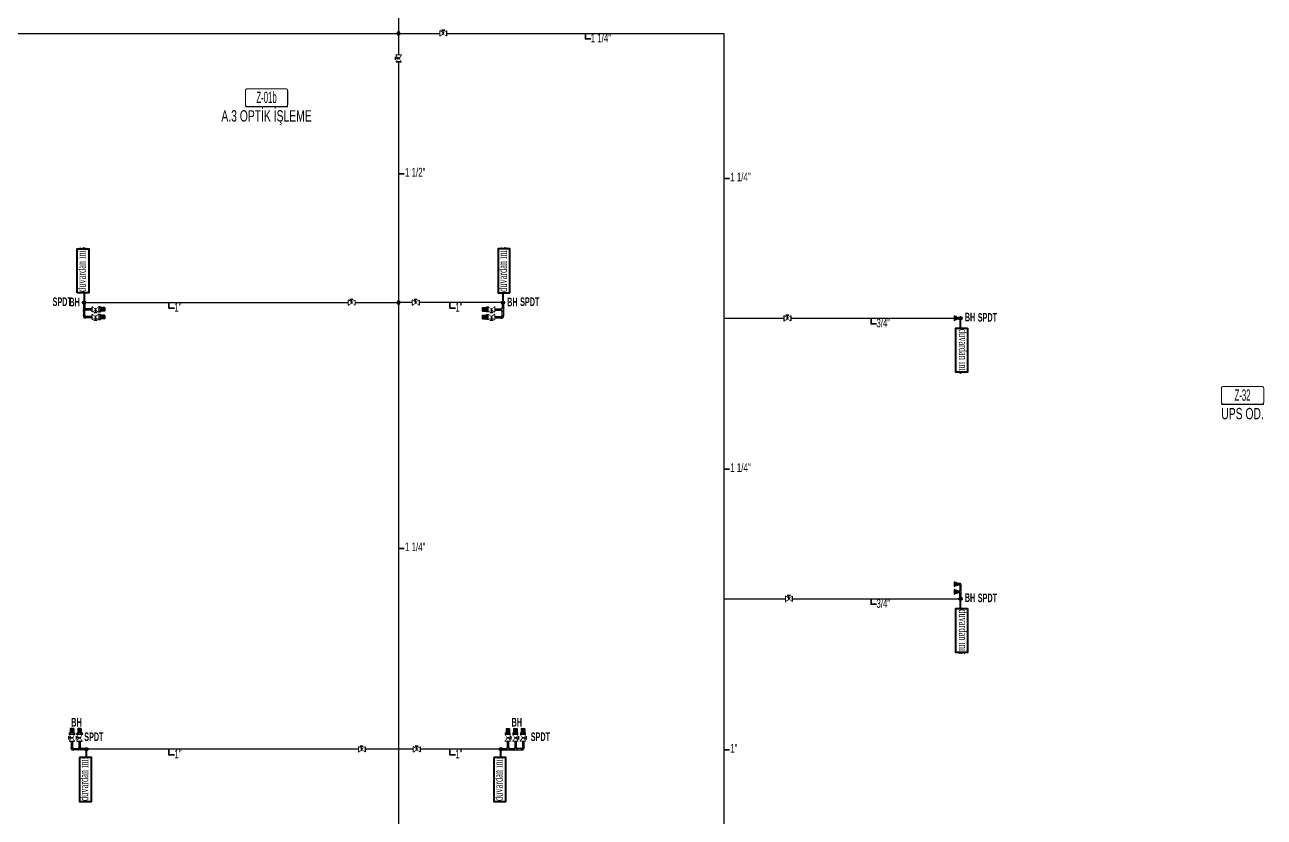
# Model space of a CAD drawing. Header units: centimetres. Extents: x 392964 to 515689, y 49661 to 58661.
# Drawn here: x 495421 to 497859, y 53417 to 54975 of the extents above; entities that cross this region are included whole.
import ezdxf
from ezdxf.enums import TextEntityAlignment as Align

# ---------------------------------------------------------------- set-up
doc = ezdxf.new("R2010")
doc.units = ezdxf.units.CM
doc.linetypes.add('MEDSISTEMBH_LINE', pattern=[1.5, 1.3, 0, -0.2])
for name, color, linetype in [('-M-MAHAL-DEBILER', 7, 'Continuous'), ('-M-MAHAL-ETIKET-NOT', 7, 'Continuous'), ('-M-MAHAL-ETIKET-NOTM', 7, 'Continuous'), ('-M-MAHAL-ETK-', 7, 'Continuous'), ('-M-MAHAL-HAVA-DEGISIM', 7, 'Continuous'), ('-M-MAHAL-NO', 7, 'Continuous'), ('-M-MAHAL-NOM', 7, 'Continuous'), ('-M-VALVE', 7, 'Continuous'), ('RAKOR02', 132, 'Continuous'), ('vana-kuresel02', 2, 'Continuous')]:
    doc.layers.add(name, color=color, linetype=linetype)
for name, color, linetype, lineweight in [('0-KRCN-BAS HAVA', 101, 'BASINÇ HAVA', 35), ('0-KRCN-IST-KÜRESEL VANA', 4, 'Continuous', 25), ('0-KRCN-SHT-KÜRESEL VANA', 4, 'Continuous', 25), ('_MDS_0', 7, 'Continuous', 30), ('_MDS_BORU_22.00X1.00_BASINÇLI HAVA', 5, 'Continuous', 30), ('_MDS_DOWN-22.00X1.00', 5, 'Continuous', 30), ('_MDS_TEE', 7, 'Continuous', 30), ('MED.GAZ YAZI', 2, '0-A_LINE', 40)]:
    doc.layers.add(name, color=color, linetype=linetype, lineweight=lineweight)
doc.styles.add('-M-ISSO-TEXT-TTF', font='ARIALN.TTF')
doc.styles.add('-M-MHLETK-NOT', font='romans.shx', dxfattribs={"width": 0.7})
doc.styles.add('-M-MHLETK-TEXT', font='ARIALN.TTF', dxfattribs={"width": 0.7})
doc.styles.add('BAYBURT XREF$0$TIMES', font='times.ttf')
doc.styles.add('BORU', font='tahoma.ttf', dxfattribs={"width": 0.5})
doc.styles.add('ON', font='ARIALN.TTF', dxfattribs={"width": 0.8, "height": 6})
doc.styles.add('OYAK', font='arialbd.ttf')
doc.styles.get("Standard").update_dxf_attribs({"font": 'arial.ttf'})
doc.linetypes.add('0-A_LINE', pattern='A,100,-1.5,["A",BORU,S=9,R=0,X=0,Y=-4.5],-9,6', length=116.5)
doc.linetypes.add('BASINÇ HAVA', pattern='A,0.5,-0.2,["BH",Standard,S=0.1,R=0,X=-0.1,Y=-0.05],-0.2', length=0.9)

# ---------------------------------------------------------------- blocks, each defined once
blk = doc.blocks.new('M-MHLETK-YNG')
at = {"layer": '-M-MAHAL-ETK-', "color": 0}
for p, q in [((-2.08, 0), (2.08, 0)), ((-1.16, 0), (-1.16, 0))]:
    blk.add_line(p, q, dxfattribs=at)
blk.add_lwpolyline([(-1.88, 1.74, 0.1, 0.1, 0), (1.88, 1.74, 0.1, 0.1, -0.414214), (2.08, 1.54, 0.1, 0.1, 0), (2.08, 0.2, 0.1, 0.1, -0.414214), (1.88, 0, 0.1, 0.1, 0), (-1.88, 0, 0.1, 0.1, -0.414214), (-2.08, 0.2, 0.1, 0.1, 0), (-2.08, 1.54, 0.1, 0.1, -0.414214)], format="xyseb", close=True, dxfattribs=at)
at = {"layer": '-M-MAHAL-DEBILER', "color": 4, "style": '-M-MHLETK-NOT', "width": 0.5, "flags": 8}
blk.add_attdef('DEBIS', text='', height=0.4, dxfattribs=at).set_placement((-2.17, 2.15), align=Align.MIDDLE_CENTER)
at = {"layer": '-M-MAHAL-DEBILER', "color": 191, "style": '-M-MHLETK-NOT', "width": 0.5, "flags": 8}
blk.add_attdef('DEBIR', text='', height=0.4, dxfattribs=at).set_placement((-1.61, 2.15), align=Align.MIDDLE_CENTER)
at = {"layer": '-M-MAHAL-DEBILER', "color": 31, "style": '-M-MHLETK-NOT', "width": 0.5, "flags": 8}
blk.add_attdef('DEBIF', text='', height=0.4, dxfattribs=at).set_placement((1.59, 2.15), align=Align.MIDDLE_CENTER)
at = {"layer": '-M-MAHAL-DEBILER', "color": 1, "style": '-M-MHLETK-NOT', "width": 0.5, "flags": 8}
blk.add_attdef('DEBIE', text='', height=0.4, dxfattribs=at).set_placement((2.32, 2.15), align=Align.MIDDLE_CENTER)
at = {"layer": '-M-MAHAL-ETIKET-NOT', "color": 3}
for tag, height, style, width, flags, p in [('KIS', 0.04, '-M-MHLETK-NOT', 0.5, 9, (-2.59, 1.62)), ('ALAN', 0.04, '-M-MHLETK-NOT', 0.5, 9, (-2.58, 1.56)), ('RH', 0.04, '-M-MHLETK-NOT', 0.5, 9, (-2.39, 1.62)), ('YUKSEKLIK', 0.04, '-M-MHLETK-NOT', 0.5, 9, (-2.32, 1.56)), ('YAZ', 0.04, '-M-MHLETK-NOT', 0.5, 9, (-2.18, 1.62)), ('MAH-ADI', 1.11, '-M-ISSO-TEXT-TTF', 0.8, 8, (0, -0.93))]:
    blk.add_attdef(tag, text='', height=height, dxfattribs=dict(at, style=style, width=width, flags=flags)).set_placement(p, align=Align.MIDDLE_CENTER)
at = {"layer": '-M-MAHAL-ETIKET-NOT', "color": 3, "style": '-M-MHLETK-NOT', "width": 0.5, "flags": 9}
for tag, p, height in [('HL', (-2.62, 1.49), 0.0286), ('KLKTR', (-2.62, 1.42), 0.04), ('RDY-BOY1', (-2.61, 1.37), 0.0286), ('RDY-BOY2', (-2.61, 1.32), 0.0286), ('RDY-BOY3', (-2.61, 1.27), 0.0286), ('RDY-BOY4', (-2.61, 1.22), 0.0286), ('HLA', (-2.52, 1.49), 0.0286), ('RDY-TIP1', (-2.5, 1.37), 0.0286), ('RDY-TIP2', (-2.5, 1.32), 0.0286), ('RDY-TIP3', (-2.5, 1.27), 0.0286), ('RDY-TIP4', (-2.5, 1.22), 0.0286), ('RDY-ADET1', (-2.39, 1.37), 0.0286), ('RDY-ADET2', (-2.39, 1.32), 0.0286), ('RDY-ADET3', (-2.39, 1.27), 0.0286), ('RDY-ADET4', (-2.39, 1.22), 0.0286), ('RDY-ISI1', (-2.27, 1.37), 0.0286), ('RDY-ISI2', (-2.27, 1.32), 0.0286), ('RDY-ISI3', (-2.27, 1.27), 0.0286), ('RDY-ISI4', (-2.27, 1.22), 0.0286), ('SHG', (-2.23, 1.49), 0.0286), ('AHU', (-2.23, 1.44), 0.0286), ('LHG', (-2.13, 1.49), 0.0286), ('RDY-BNP1', (-2.1, 1.37), 0.0286), ('RDY-BNP2', (-2.1, 1.32), 0.0286), ('RDY-BNP3', (-2.1, 1.27), 0.0286), ('RDY-BNP4', (-2.1, 1.22), 0.0286), ('HG', (-2.04, 1.49), 0.0286), ('HGA', (-1.96, 1.49), 0.0286), ('EF', (-1.96, 1.44), 0.0286), ('RDY-BNK1', (-1.96, 1.37), 0.0286), ('RDY-BNK2', (-1.96, 1.32), 0.0286), ('RDY-BNK3', (-1.96, 1.27), 0.0286), ('RDY-BNK4', (-1.96, 1.22), 0.0286), ('KON-BOY1', (-2.61, 1.14), 0.0286), ('KON-BOY2', (-2.61, 1.09), 0.0286), ('KON-BOY3', (-2.61, 1.04), 0.0286), ('FCU-TIP1', (-2.61, 0.96), 0.0286), ('FCU-TIP2', (-2.61, 0.91), 0.0286), ('FCU-TIP3', (-2.61, 0.86), 0.0286), ('VRV-TIP1', (-2.61, 0.76), 0.0286), ('VRV-TIP2', (-2.61, 0.71), 0.0286), ('FCU-ADET1', (-2.52, 0.96), 0.0286), ('FCU-ADET2', (-2.52, 0.91), 0.0286), ('FCU-ADET3', (-2.52, 0.86), 0.0286), ('VRV-ADET1', (-2.52, 0.76), 0.0286), ('VRV-ADET2', (-2.52, 0.71), 0.0286), ('KON-TIP1', (-2.5, 1.14), 0.0286), ('KON-TIP2', (-2.5, 1.09), 0.0286), ('KON-TIP3', (-2.5, 1.04), 0.0286), ('FCU-KAP1', (-2.4, 0.96), 0.0286), ('FCU-KAP2', (-2.4, 0.91), 0.0286), ('FCU-KAP3', (-2.4, 0.86), 0.0286), ('VRV-KAP1', (-2.4, 0.76), 0.0286), ('VRV-KAP2', (-2.4, 0.71), 0.0286), ('KON-ADET1', (-2.39, 1.14), 0.0286), ('KON-ADET2', (-2.39, 1.09), 0.0286), ('KON-ADET3', (-2.39, 1.04), 0.0286), ('FCU-DUY1', (-2.27, 0.96), 0.0286), ('FCU-DUY2', (-2.27, 0.91), 0.0286), ('FCU-DUY3', (-2.27, 0.86), 0.0286), ('VRV-DUY1', (-2.27, 0.76), 0.0286), ('VRV-DUY2', (-2.27, 0.71), 0.0286), ('KON-ISI1', (-2.27, 1.14), 0.0286), ('KON-ISI2', (-2.27, 1.09), 0.0286), ('KON-ISI3', (-2.27, 1.04), 0.0286), ('FCU-SOG1', (-2.15, 0.96), 0.0286), ('FCU-SOG2', (-2.15, 0.91), 0.0286), ('FCU-SOG3', (-2.15, 0.86), 0.0286), ('VRV-SOG1', (-2.15, 0.76), 0.0286), ('VRV-SOG2', (-2.15, 0.71), 0.0286), ('KON-BNP1', (-2.1, 1.14), 0.0286), ('KON-BNP2', (-2.1, 1.09), 0.0286), ('KON-BNP3', (-2.1, 1.04), 0.0286), ('FCU-ISI1', (-2.04, 0.96), 0.0286), ('FCU-ISI2', (-2.04, 0.91), 0.0286), ('FCU-ISI3', (-2.04, 0.86), 0.0286), ('VRV-ISI1', (-2.04, 0.76), 0.0286), ('VRV-ISI2', (-2.04, 0.71), 0.0286), ('KON-BNK1', (-1.96, 1.14), 0.0286), ('KON-BNK2', (-1.96, 1.09), 0.0286), ('KON-BNK3', (-1.96, 1.04), 0.0286), ('FCU-DEBI1', (-1.95, 0.96), 0.0286), ('FCU-DEBI2', (-1.95, 0.91), 0.0286), ('FCU-DEBI3', (-1.95, 0.86), 0.0286), ('VRV-DEBI1', (-1.95, 0.76), 0.0286), ('VRV-DEBI2', (-1.95, 0.71), 0.0286), ('FCU-BNP1', (-1.83, 0.96), 0.0286), ('FCU-BNP2', (-1.83, 0.91), 0.0286), ('FCU-BNP3', (-1.83, 0.86), 0.0286), ('VRV-BNP1', (-1.83, 0.76), 0.0286), ('VRV-BNP2', (-1.83, 0.71), 0.0286), ('FCU-BNK1', (-1.61, 0.96), 0.0286), ('FCU-BNK2', (-1.61, 0.91), 0.0286), ('FCU-BNK3', (-1.61, 0.86), 0.0286), ('VRV-BNK1', (-1.61, 0.76), 0.0286), ('VRV-BNK2', (-1.61, 0.71), 0.0286)]:
    blk.add_attdef(tag, p, '', height=height, dxfattribs=at)
at = {"layer": '-M-MAHAL-ETIKET-NOTM', "color": 3, "style": '-M-ISSO-TEXT-TTF', "width": 0.8, "flags": 8}
blk.add_attdef('MAH-ADI2', text='', height=1.11, dxfattribs=at).set_placement((0, -2.55), align=Align.MIDDLE_CENTER)
at = {"layer": '-M-MAHAL-HAVA-DEGISIM', "style": '-M-MHLETK-NOT', "width": 0.5, "flags": 8}
for tag, p in [('HAVADEG', (0, 3.61)), ('HAVA', (0, 2.4))]:
    blk.add_attdef(tag, text='', height=0.6, dxfattribs=at).set_placement(p, align=Align.MIDDLE_CENTER)
at = {"layer": '-M-MAHAL-NO', "color": 7, "style": '-M-MHLETK-TEXT', "width": 0.6, "flags": 8}
blk.add_attdef('MAH-NO', text='', height=1.11, dxfattribs=at).set_placement((0, 0.89), align=Align.MIDDLE_CENTER)
at = {"layer": '-M-MAHAL-NOM', "color": 7, "style": '-M-MHLETK-TEXT', "width": 0.6, "flags": 8}
blk.add_attdef('MAH-NOM', text='', height=1.11, dxfattribs=at).set_placement((0, 0.89), align=Align.MIDDLE_CENTER)
blk = doc.blocks.new('TEE')
at = {"layer": '_MDS_TEE'}
h = blk.add_hatch(color=256, dxfattribs=at)
h.dxf.hatch_style = 1
edge = h.paths.add_edge_path()
edge.add_arc((0, 0), 50, 0, 360)
blk.add_circle((0, 0), 50, dxfattribs=at)
blk = doc.blocks.new('G$C6C5B105C')
at = {"layer": '-M-VALVE', "color": 7}
for p, q in [((-3.3, 0), (-3.3, -3.4)), ((3.3, 0), (-3.3, 0)), ((-3.2, 0), (-3.2, -3.4)), ((3.2, 0), (3.2, -3.4)), ((3.3, 0), (3.3, -3.4)), ((-5, -3.3), (-5, -3.2)), ((-4.6, -3.6), (-5, -3.2)), ((-4.7, -3.6), (-5, -3.3)), ((-3.5, -3.6), (-4.6, -3.6)), ((-4.6, -3.7), (4.6, -3.7)), ((-3.2, -2.6), (-2.8, -2.6)), ((-3.2, -3.5), (-3.2, -2.6)), ((-3.1, -3.5), (-3.1, -2.6)), ((-1.8, -3.6), (-3, -3.6)), ((3, -3.7), (-3, -3.7)), ((-2.8, -2.7), (-2.8, -3.3)), ((-2.8, -2.7), (-2.7, -3.3)), ((-2.7, -2.6), (-2, -2.6)), ((-2.7, -2.7), (-2.6, -3.3)), ((-1.9, -3.3), (-1.9, -2.7)), ((-1.7, -3.3), (-1.8, -2.7)), ((-1.8, -3.3), (-1.8, -2.7)), ((-1.7, -2.6), (-1.4, -2.6)), ((-1.6, -3.3), (-1.6, -3.4)), ((-1.5, -3.3), (-1.5, -3.4)), ((-1.4, -3.7), (-1.5, -3.7)), ((-1.2, -1.5), (-1.4, -1.6)), ((-1.4, -1.6), (-1.2, -1.7)), ((-1.2, -1.7), (-1.4, -1.8)), ((-1.4, -1.8), (-1.2, -2)), ((-1.2, -2), (-1.4, -2.1)), ((-1.4, -2.1), (-1.2, -2.2)), ((-1.2, -2.2), (-1.4, -2.3)), ((-1.4, -2.3), (-1.2, -2.4)), ((-1.2, -2.4), (-1.4, -2.6)), ((-1.4, -2.6), (-1.2, -2.7)), ((-1.2, -2.7), (-1.4, -2.8)), ((-1.4, -2.8), (-1.2, -2.9)), ((-1.2, -2.9), (-1.4, -3.1)), ((-1.4, -3.1), (-1.3, -3.1)), ((-1.4, -3.1), (-1.3, -3.2)), ((-1.4, -3.2), (-1.2, -3.2)), ((-0.1, -3.7), (-1.4, -3.7)), ((-1.2, -1.3), (-1.3, -1.4)), ((-1.3, -1.4), (-1.2, -1.5)), ((-1.3, -3.2), (-1.2, -3.3)), ((1.4, -3.7), (0.1, -3.7)), ((1.3, -1.4), (1.2, -1.3)), ((1.3, -1.4), (1.2, -1.5)), ((1.2, -1.5), (1.4, -1.6)), ((1.4, -1.6), (1.2, -1.7)), ((1.2, -1.7), (1.4, -1.8)), ((1.4, -1.8), (1.2, -2)), ((1.2, -2), (1.4, -2.1)), ((1.4, -2.1), (1.2, -2.2)), ((1.2, -2.2), (1.4, -2.3)), ((1.4, -2.3), (1.2, -2.4)), ((1.2, -2.4), (1.4, -2.6)), ((1.4, -2.6), (1.2, -2.7)), ((1.2, -2.7), (1.4, -2.8)), ((1.4, -2.8), (1.2, -2.9)), ((1.2, -2.9), (1.4, -3.1)), ((1.3, -3.2), (1.2, -3.3)), ((1.4, -3), (1.3, -3)), ((1.4, -3.1), (1.3, -3.2)), ((1.7, -2.6), (1.4, -2.6)), ((1.4, -3.1), (1.4, -3.1)), ((1.5, -3.7), (1.4, -3.7)), ((1.5, -3.2), (1.5, -3.4)), ((1.6, -3.2), (1.6, -3.4)), ((1.6, -3.6), (1.7, -3.5)), ((1.7, -3.3), (1.8, -2.7)), ((1.8, -3.3), (1.8, -2.7)), ((1.8, -3.6), (3, -3.6)), ((1.9, -3.3), (1.9, -2.7)), ((2.7, -2.6), (2, -2.6)), ((2.7, -2.7), (2.6, -3.3)), ((2.8, -2.7), (2.7, -3.3)), ((2.8, -2.6), (3.2, -2.6)), ((2.8, -2.7), (2.8, -3.3)), ((3.1, -3.5), (3.1, -2.6)), ((3.2, -3.5), (3.2, -2.6)), ((3.5, -3.6), (4.6, -3.6)), ((4.6, -3.6), (5, -3.2)), ((4.7, -3.6), (5, -3.3)), ((5, -3.3), (5, -3.2))]:
    blk.add_line(p, q, dxfattribs=at)
at = {"layer": '-M-VALVE', "color": 8}
for p, q in [((-3.2, 0), (-3.3, -0.1)), ((3.3, 0), (3.2, -0.1)), ((-4.9, -3.2), (-5, -3.3)), ((-4.9, -3.3), (-4.9, -3.4)), ((-4.8, -3.4), (-4.8, -3.4)), ((-4.7, -3.5), (-4.8, -3.5)), ((-4.7, -3.6), (-4.7, -3.6)), ((-4.6, -3.6), (-4.6, -3.7)), ((-4.4, -3.6), (-4.5, -3.7)), ((-4.3, -3.6), (-4.3, -3.7)), ((-4.1, -3.6), (-4.2, -3.7)), ((-4, -3.6), (-4, -3.7)), ((-3.8, -3.6), (-3.9, -3.7)), ((-3.7, -3.6), (-3.7, -3.7)), ((-3.5, -3.6), (-3.6, -3.7)), ((-3.2, -3.5), (-3.4, -3.7)), ((-3.2, -0.2), (-3.3, -0.2)), ((-3.2, -0.3), (-3.3, -0.4)), ((-3.2, -0.5), (-3.3, -0.5)), ((-3.2, -0.6), (-3.3, -0.7)), ((-3.2, -0.7), (-3.3, -0.8)), ((-3.2, -0.9), (-3.3, -1)), ((-3.2, -1), (-3.3, -1.1)), ((-3.2, -1.2), (-3.3, -1.3)), ((-3.2, -1.4), (-3.3, -1.4)), ((-3.2, -1.5), (-3.3, -1.6)), ((-3.2, -1.7), (-3.3, -1.7)), ((-3.2, -1.8), (-3.3, -1.9)), ((-3.2, -2), (-3.3, -2)), ((-3.2, -2.1), (-3.3, -2.2)), ((-3.2, -2.3), (-3.3, -2.3)), ((-3.2, -2.4), (-3.3, -2.5)), ((-3.2, -2.6), (-3.3, -2.6)), ((-3.2, -2.7), (-3.3, -2.8)), ((-3.2, -2.9), (-3.3, -2.9)), ((-3.2, -3), (-3.3, -3.1)), ((-3.2, -3.2), (-3.3, -3.2)), ((-3.2, -3.3), (-3.3, -3.4)), ((-3.1, -3.4), (-3.2, -3.4)), ((-3.2, -3.6), (-3.1, -3.5)), ((-3.1, -3.6), (-3, -3.6)), ((-3, -3.7), (-2.9, -3.6)), ((-2.8, -3.7), (-2.7, -3.6)), ((-2.7, -3.7), (-2.6, -3.6)), ((-2.5, -3.7), (-2.4, -3.6)), ((-2.4, -3.7), (-2.3, -3.6)), ((-2.2, -3.7), (-2.1, -3.6)), ((-2.1, -3.7), (-2, -3.6)), ((-1.9, -3.7), (-1.8, -3.6)), ((-1.8, -3.7), (-1.5, -3.4)), ((-1.6, -3.4), (-1.4, -3.1)), ((1.2, -1.4), (-1.4, -1.6)), ((1.4, -1.6), (-1.4, -1.8)), ((1.4, -1.8), (-1.4, -2.1)), ((1.4, -2.1), (-1.4, -2.3)), ((1.4, -2.3), (-1.4, -2.6)), ((1.4, -2.6), (-1.4, -2.8)), ((1.4, -2.8), (-1.4, -3.1)), ((-0.4, -1.3), (-1.3, -1.4)), ((1.2, -2.9), (-1.3, -3.1)), ((-1.3, -3.2), (-1.3, -3.2)), ((-1.3, -3.2), (-1.3, -3.2)), ((0.2, -1.3), (-1.2, -1.5)), ((-1.2, -1.7), (1.2, -1.5)), ((1.2, -1.7), (-1.2, -2)), ((-1.2, -2.2), (1.2, -2)), ((1.2, -2.2), (-1.2, -2.4)), ((-1.2, -2.7), (1.2, -2.4)), ((1.2, -2.7), (-1.2, -2.9)), ((1.4, -3.1), (0.1, -3.2)), ((1.4, -3), (1.5, -3)), ((1.5, -3.1), (1.6, -3)), ((1.5, -3.2), (1.6, -3.1)), ((1.5, -3.4), (1.6, -3.3)), ((1.6, -3.5), (1.6, -3.4)), ((1.7, -3.7), (1.8, -3.6)), ((1.8, -3.7), (1.9, -3.6)), ((2, -3.7), (2.1, -3.6)), ((2.1, -3.7), (2.3, -3.6)), ((2.3, -3.7), (2.4, -3.6)), ((2.5, -3.7), (2.6, -3.6)), ((2.6, -3.7), (2.7, -3.6)), ((2.8, -3.7), (2.9, -3.6)), ((2.9, -3.7), (3, -3.6)), ((3.1, -3.5), (3.1, -3.4)), ((3.1, -3.4), (3.2, -3.4)), ((3.1, -3.7), (3.2, -3.5)), ((3.3, -0.2), (3.2, -0.2)), ((3.3, -0.3), (3.2, -0.4)), ((3.3, -0.5), (3.2, -0.5)), ((3.3, -0.6), (3.2, -0.7)), ((3.3, -0.7), (3.2, -0.8)), ((3.3, -0.9), (3.2, -1)), ((3.3, -1.1), (3.2, -1.1)), ((3.3, -1.2), (3.2, -1.3)), ((3.3, -1.4), (3.2, -1.4)), ((3.3, -1.5), (3.2, -1.6)), ((3.3, -1.7), (3.2, -1.7)), ((3.3, -1.8), (3.2, -1.9)), ((3.3, -2), (3.2, -2)), ((3.3, -2.1), (3.2, -2.2)), ((3.3, -2.3), (3.2, -2.4)), ((3.3, -2.4), (3.2, -2.5)), ((3.3, -2.6), (3.2, -2.7)), ((3.3, -2.7), (3.2, -2.8)), ((3.3, -2.9), (3.2, -3)), ((3.3, -3), (3.2, -3.1)), ((3.3, -3.2), (3.2, -3.3)), ((3.3, -3.3), (3.2, -3.4)), ((3.3, -3.5), (3.2, -3.5)), ((3.3, -3.6), (3.3, -3.6)), ((3.5, -3.6), (3.4, -3.7)), ((3.6, -3.6), (3.5, -3.7)), ((3.8, -3.6), (3.7, -3.7)), ((3.9, -3.6), (3.8, -3.7)), ((4.1, -3.6), (4, -3.7)), ((4.2, -3.6), (4.2, -3.7)), ((4.4, -3.6), (4.3, -3.7)), ((4.5, -3.6), (4.5, -3.7)), ((4.9, -3.4), (4.6, -3.7))]:
    blk.add_line(p, q, dxfattribs=at)
at = {"layer": '-M-VALVE', "color": 7, "extrusion": (2.61232e-16, 1, -2e-16)}
for p, q in [((1.3, -3.2), (-1.3, -3.2)), ((1.2, -1.3), (-1.2, -1.3))]:
    blk.add_line(p, q, dxfattribs=at)
at = {"layer": '-M-VALVE', "color": 7}
for centre, radius, start, end in [((-4.6, -3.5), 0.164, 222.6141, 270), ((-4.6, -3.5), 0.103, 222.6141, 270), ((-3.5, -3.4), 0.206, 270, 0), ((-3.5, -3.4), 0.267, 270, 0), ((-3, -3.5), 0.205, 180, 270), ((-3, -3.5), 0.103, 180, 270), ((-1.8, -3.4), 0.206, 270, 0), ((-1.8, -3.4), 0.308, 270, 0), ((-1.4, -3.3), 0.205, 92.7361, 180), ((-1.4, -3.3), 0.103, 92.7361, 180), ((-1.4, -3.4), 0.257, 270, 18.7241), ((1.4, -3.4), 0.257, 161.3204, 270), ((1.4, -3.2), 0.205, 0, 92.7361), ((1.4, -3.2), 0.103, 0, 92.7361), ((1.8, -3.4), 0.308, 180, 270), ((1.8, -3.4), 0.206, 180, 270), ((3, -3.5), 0.103, 270, 0), ((3, -3.5), 0.205, 270, 0), ((3.5, -3.4), 0.267, 180, 270), ((3.5, -3.4), 0.206, 180, 270), ((4.6, -3.5), 0.103, 270, 317.3859), ((4.6, -3.5), 0.164, 270, 317.3859)]:
    blk.add_arc(centre, radius, start, end, dxfattribs=at)
for centre, major_axis, ratio, start_param, end_param in [((-2.7, -2.7), (0, -0.103), 0.499054, 3.141593, 4.893196), ((-2.8, -2.7), (0, 0.103), 0.502318, 4.712389, 6.283185), ((-2.7, -3.3), (0, -0.108), 0.5, 4.712389, 8.034448), ((-2.6, -2.7), (0, -0.103), 0.499054, 3.141593, 4.893196), ((-2.8, -3.3), (0, -0.108), 0.5, 7.24851, 8.034448), ((-2, -2.7), (0, 0.103), 0.811399, 4.749961, 6.283185), ((-1.9, -3.3), (0, 0.108), 0.809017, 3.495105, 4.766088), ((-1.8, -3.3), (0, 0.108), 0.809017, 1.596677, 4.766088), ((-1.7, -2.7), (0, 0.103), 0.808856, 0, 1.638834), ((-1.7, -2.7), (0, 0.103), 0.808856, 0, 1.638834)]:
    blk.add_ellipse(centre, major_axis=major_axis, ratio=ratio, start_param=start_param, end_param=end_param, dxfattribs=at)
at = {"layer": '-M-VALVE', "color": 7, "extrusion": (0, 0, -1)}
for centre, major_axis, ratio, start_param, end_param in [((1.7, -2.7), (0, 0.103), 0.808856, 0, 1.638834), ((1.7, -2.7), (0, 0.103), 0.808856, 0, 1.638834), ((1.8, -3.3), (0, 0.108), 0.809017, 1.596677, 4.766088), ((1.9, -3.3), (0, 0.108), 0.809017, 3.495105, 4.766088), ((2, -2.7), (0, 0.103), 0.811399, 4.749961, 6.283185), ((2.6, -2.7), (0, -0.103), 0.499054, 3.141593, 4.893196), ((2.7, -3.3), (0, -0.108), 0.5, 4.712389, 8.034448), ((2.7, -2.7), (0, -0.103), 0.499054, 3.141593, 4.893196), ((2.8, -3.3), (0, -0.108), 0.5, 7.24851, 8.034448), ((2.8, -2.7), (0, 0.103), 0.502318, 4.712389, 6.283185)]:
    blk.add_ellipse(centre, major_axis=major_axis, ratio=ratio, start_param=start_param, end_param=end_param, dxfattribs=at)
blk = doc.blocks.new('0-MEK-SHT-KÜRESELVANA')
at = {"layer": '0-KRCN-IST-KÜRESEL VANA'}
blk.add_hatch(color=256, dxfattribs=at).paths.add_polyline_path([(1.4, 0, 1), (-1.4, 0, 1)])
for p, q in [((-1.1, 0.9), (-4.2, 3)), ((-4.2, -3.1), (-4.2, 3)), ((-4.2, 3), (-4.2, -3.1)), ((-2.4, 4.6), (2.3, 4.6)), ((0, 4.6), (-2.4, 4.6)), ((0, 0), (0, 4.6)), ((2.3, 4.6), (0, 4.6)), ((1.1, 0.8), (4.3, 3)), ((4.3, -3.1), (4.3, 3)), ((4.3, 3), (4.3, -3.1)), ((-4.2, -3.1), (-1.1, -0.9)), ((4.3, -3.1), (1.1, -0.8))]:
    blk.add_line(p, q, dxfattribs=at)
for points in [[(-4.5, 3.7), (-5, 3.7), (-5, -3.8), (-4.5, -3.8)], [(4.6, 3.7), (5, 3.7), (5, -3.8), (4.6, -3.8)]]:
    blk.add_lwpolyline(points, close=True, dxfattribs=at)
blk.add_circle((0, 0), 1.42, dxfattribs=at)
blk.add_wipeout([(4.3, 3), (4.3, -3.1), (1.1, -0.9), (1.2, -0.8), (1.2, -0.7), (1.2, -0.7), (1.3, -0.6), (1.3, -0.5), (1.4, -0.4), (1.4, -0.3), (1.4, -0.2), (1.4, -0.1), (1.4, 0), (1.4, 0.1), (1.4, 0.2), (1.4, 0.2), (1.4, 0.3), (1.4, 0.4), (1.3, 0.5), (1.3, 0.6), (1.2, 0.7), (1.2, 0.7), (1.2, 0.8), (1.1, 0.8), (1.1, 0.9)]).dxf.layer = '0-KRCN-IST-KÜRESEL VANA'
blk.add_wipeout([(-4.2, 3), (-4.2, -3.1), (-1.1, -0.9), (-1.2, -0.8), (-1.2, -0.7), (-1.2, -0.7), (-1.3, -0.6), (-1.3, -0.5), (-1.4, -0.4), (-1.4, -0.3), (-1.4, -0.2), (-1.4, -0.1), (-1.4, 0), (-1.4, 0.1), (-1.4, 0.2), (-1.4, 0.2), (-1.4, 0.3), (-1.4, 0.4), (-1.3, 0.5), (-1.3, 0.6), (-1.2, 0.7), (-1.2, 0.7), (-1.2, 0.8), (-1.1, 0.8), (-1.1, 0.9)]).dxf.layer = '0-KRCN-IST-KÜRESEL VANA'
blk = doc.blocks.new('A$C6A0AA91C')
at = {"layer": 'RAKOR02', "ltscale": 0.2}
for p, q in [((0, -14.6), (0, 14.2)), ((1.2, 19.1), (12, 19.1)), ((1.2, 10.1), (12, 10.1)), ((13.2, -14.6), (13.2, 14.2)), ((13.2, -14.2), (13.2, 14.2)), ((15.7, 13.5), (13.2, 11)), ((13.2, -11), (13.2, 11)), ((26, 13.5), (15.7, 13.5)), ((15.7, -13.5), (15.7, 13.5)), ((26, -13.5), (26, 13.5)), ((29, 12), (26, 12)), ((37, 13.5), (29, 13.5)), ((29, -13.5), (29, 13.5)), ((37, -13.5), (37, 13.5)), ((40, 12), (37, 12)), ((43, 13.5), (40, 13.5)), ((40, -13.5), (40, 13.5)), ((43, -13.5), (43, 13.5)), ((43, 13.5), (45.5, 11)), ((45.5, -11), (45.5, 11)), ((12, -10.1), (1.2, -10.1)), ((12, -19.1), (1.2, -19.1)), ((15.7, -13.5), (13.2, -11)), ((26, -13.5), (15.7, -13.5)), ((29, -12), (26, -12)), ((37, -13.5), (29, -13.5)), ((40, -12), (37, -12)), ((43, -13.5), (40, -13.5)), ((43, -13.5), (45.5, -11))]:
    blk.add_line(p, q, dxfattribs=at)
for centre, radius, start, end in [((9, 14.6), 9.04, 150.13717, 209.86283), ((42.7, 0), 42.7, 166.38232, 193.61768), ((4.2, 14.6), 9.04, 330.13717, 29.86283), ((-29.5, 0), 42.7, 346.38232, 13.61768), ((9, -14.6), 9.04, 150.13717, 209.86283), ((4.2, -14.6), 9.04, 330.13717, 29.86283)]:
    blk.add_arc(centre, radius, start, end, dxfattribs=at)

msp = doc.modelspace()

# ---------------------------------------------------------------- hatches: boundary and pattern name
at = {"layer": '_MDS_DOWN-22.00X1.00'}
for points in [[(495541.1, 54428.8, -1), (495534.6, 54428.8, -1)], [(496358.4, 54428.8, 1), (496364.9, 54428.8, 1)], [(497258.4, 54397.8, 1), (497264.9, 54397.8, 1)], [(497258.4, 53846.5, 1), (497264.9, 53846.5, 1)], [(495542.6, 53553.9, 1), (495542.6, 53547.4, 1)], [(496357.6, 53553.9, -1), (496357.6, 53547.4, -1)]]:
    msp.add_hatch(color=256, dxfattribs=at).paths.add_polyline_path(points)

# ---------------------------------------------------------------- linework, layer by layer
at = {"layer": '0-KRCN-BAS HAVA', "color": 4, "ltscale": 150}
for points in [[(496534.7, 54947), (496523.7, 54947), (496523.7, 54957.9)], [(496156.5, 54681.7), (496167.5, 54681.7)], [(496796.1, 54672.3), (496807.1, 54672.3)], [(495715.8, 54417.9), (495704.9, 54417.9), (495704.9, 54428.8)], [(496268.4, 54417.9), (496257.4, 54417.9), (496257.4, 54428.8)], [(497096.6, 54386.9), (497085.6, 54386.9), (497085.6, 54397.8)], [(496796.1, 54101), (496807.1, 54101)], [(496156.5, 53945.4), (496167.5, 53945.4)], [(497096.6, 53835.6), (497085.6, 53835.6), (497085.6, 53846.5)], [(495715.8, 53539.7), (495704.9, 53539.7), (495704.9, 53550.6)], [(496268.4, 53539.7), (496257.4, 53539.7), (496257.4, 53550.6)], [(496796.1, 53549.6), (496807.1, 53549.6)]]:
    msp.add_lwpolyline(points, dxfattribs=at)
at = {"layer": '_MDS_BORU_22.00X1.00_BASINÇLI HAVA', "linetype": 'MEDSISTEMBH_LINE', "ltscale": 80}
for p, q in [((496156.5, 56702.2), (496156.5, 51886.7)), ((486258.4, 54957.9), (496796.1, 54957.9)), ((496796.1, 54957.9), (496796.1, 51886.7)), ((495537.8, 54428.8), (496156.5, 54428.8)), ((496361.7, 54428.8), (496156.5, 54428.8)), ((495536, 54418.6), (495536, 54417.5)), ((495539.7, 54418.6), (495536, 54418.6)), ((495539.7, 54417.5), (495536, 54417.5)), ((495536, 54411.7), (495536, 54412.8)), ((495539.7, 54412.8), (495536, 54412.8)), ((495539.7, 54411.7), (495536, 54411.7)), ((495536.5, 54426.4), (495536.5, 54418.6)), ((495536.5, 54417.5), (495536.5, 54412.8)), ((495536.5, 54411.7), (495536.5, 54403.6)), ((495539.2, 54426.4), (495539.2, 54418.6)), ((495539.2, 54403.6), (495539.2, 54411.7)), ((495539.7, 54418.6), (495539.7, 54417.5)), ((495539.7, 54411.7), (495539.7, 54412.8)), ((495541.3, 54417), (495540.2, 54417)), ((495540.2, 54413.3), (495540.2, 54417)), ((495541.3, 54413.3), (495540.2, 54413.3)), ((495541.3, 54413.3), (495541.3, 54417)), ((496358.2, 54417), (496359.3, 54417)), ((496358.2, 54413.3), (496358.2, 54417)), ((496358.2, 54413.3), (496359.3, 54413.3)), ((496359.3, 54413.3), (496359.3, 54417)), ((496359.8, 54418.6), (496359.8, 54417.5)), ((496359.8, 54418.6), (496363.5, 54418.6)), ((496359.8, 54417.5), (496363.5, 54417.5)), ((496359.8, 54411.7), (496359.8, 54412.8)), ((496359.8, 54412.8), (496363.5, 54412.8)), ((496359.8, 54411.7), (496363.5, 54411.7)), ((496360.3, 54426.4), (496360.3, 54418.6)), ((496360.3, 54403.6), (496360.3, 54411.7)), ((496363, 54426.4), (496363, 54418.6)), ((496363, 54417.5), (496363, 54412.8)), ((496363, 54411.7), (496363, 54403.6)), ((496363.5, 54418.6), (496363.5, 54417.5)), ((496363.5, 54411.7), (496363.5, 54412.8)), ((495536, 54402.5), (495536, 54403.6)), ((495539.7, 54403.6), (495536, 54403.6)), ((495539.7, 54402.5), (495536, 54402.5)), ((495536.5, 54402.5), (495536.5, 54401.8)), ((495539.5, 54398.8), (495540.2, 54398.8)), ((495539.7, 54402.5), (495539.7, 54403.6)), ((495541.3, 54402), (495540.2, 54402)), ((495540.2, 54398.3), (495540.2, 54402)), ((495541.3, 54398.3), (495540.2, 54398.3)), ((495541.3, 54398.3), (495541.3, 54402)), ((496358.2, 54402), (496359.3, 54402)), ((496358.2, 54398.3), (496358.2, 54402)), ((496358.2, 54398.3), (496359.3, 54398.3)), ((496359.3, 54398.3), (496359.3, 54402)), ((496360, 54398.8), (496359.3, 54398.8)), ((496359.8, 54402.5), (496359.8, 54403.6)), ((496359.8, 54403.6), (496363.5, 54403.6)), ((496359.8, 54402.5), (496363.5, 54402.5)), ((496363, 54402.5), (496363, 54401.8)), ((496363.5, 54402.5), (496363.5, 54403.6)), ((496796.1, 54397.8), (497261.7, 54397.8)), ((497255.8, 54399.2), (497252.1, 54399.3)), ((497255.8, 54396.5), (497252.1, 54396.6)), ((497255.8, 54399.7), (497257, 54399.7)), ((497255.8, 54396), (497255.8, 54399.7)), ((497255.8, 54396), (497257, 54396)), ((497257, 54396), (497257, 54399.7)), ((497258.8, 54399.2), (497257, 54399.2)), ((497258.8, 54396.5), (497257, 54396.5)), ((497255.8, 53876.5), (497252.1, 53876.4)), ((497255.8, 53873.8), (497252.1, 53873.7)), ((497255.8, 53877), (497257, 53877)), ((497255.8, 53877), (497255.8, 53873.3)), ((497255.8, 53873.3), (497257, 53873.3)), ((497257, 53877), (497257, 53873.3)), ((497260, 53876.5), (497257, 53876.5)), ((497259.3, 53873.8), (497257, 53873.8)), ((497260.3, 53872.8), (497260.3, 53862.5)), ((497263, 53849), (497263, 53873.5)), ((496796.1, 53846.5), (497261.7, 53846.5)), ((497255.8, 53861.5), (497252.1, 53861.4)), ((497255.8, 53858.8), (497252.1, 53858.7)), ((497255.8, 53862), (497257, 53862)), ((497255.8, 53862), (497255.8, 53858.3)), ((497255.8, 53858.3), (497257, 53858.3)), ((497257, 53862), (497257, 53858.3)), ((497259.3, 53861.5), (497257, 53861.5)), ((497259.3, 53858.8), (497257, 53858.8)), ((497260.3, 53849), (497260.3, 53857.8)), ((495512.1, 53554.1), (495512.1, 53553)), ((495512.1, 53554.1), (495515.8, 53554.1)), ((495512.1, 53553), (495515.8, 53553)), ((495512.6, 53552.3), (495512.6, 53553)), ((495515.8, 53554.1), (495515.8, 53553)), ((495516.3, 53552.5), (495517.4, 53552.5)), ((495516.3, 53552.5), (495516.3, 53548.8)), ((495517.4, 53552.5), (495517.4, 53548.8)), ((495517.4, 53552), (495525.5, 53552)), ((495525.5, 53552.5), (495526.6, 53552.5)), ((495525.5, 53552.5), (495525.5, 53548.8)), ((495526.6, 53552.5), (495526.6, 53548.8)), ((495527.1, 53554.1), (495527.1, 53553)), ((495527.1, 53554.1), (495530.8, 53554.1)), ((495527.1, 53553), (495530.8, 53553)), ((495530.8, 53554.1), (495530.8, 53553)), ((495532.4, 53552.5), (495531.3, 53552.5)), ((495531.3, 53552.5), (495531.3, 53548.8)), ((495532.4, 53552.5), (495532.4, 53548.8)), ((495540.2, 53552), (495532.4, 53552)), ((496360, 53552), (496367.8, 53552)), ((496367.8, 53552.5), (496368.9, 53552.5)), ((496367.8, 53552.5), (496367.8, 53548.8)), ((496368.9, 53552.5), (496368.9, 53548.8)), ((496369.4, 53554.1), (496369.4, 53553)), ((496373.1, 53554.1), (496369.4, 53554.1)), ((496373.1, 53553), (496369.4, 53553)), ((496373.1, 53554.1), (496373.1, 53553)), ((496374.7, 53552.5), (496373.6, 53552.5)), ((496373.6, 53552.5), (496373.6, 53548.8)), ((496374.7, 53552.5), (496374.7, 53548.8)), ((496374.7, 53552), (496382.8, 53552)), ((496382.8, 53552.5), (496383.9, 53552.5)), ((496382.8, 53552.5), (496382.8, 53548.8)), ((496383.9, 53552.5), (496383.9, 53548.8)), ((496384.4, 53554.1), (496384.4, 53553)), ((496388.1, 53554.1), (496384.4, 53554.1)), ((496388.1, 53553), (496384.4, 53553)), ((496388.1, 53554.1), (496388.1, 53553)), ((496389.7, 53552.5), (496388.6, 53552.5)), ((496388.6, 53552.5), (496388.6, 53548.8)), ((496389.7, 53552.5), (496389.7, 53548.8)), ((496397.8, 53552), (496389.7, 53552)), ((496398.9, 53552.5), (496397.8, 53552.5)), ((496397.8, 53552.5), (496397.8, 53548.8)), ((496398.9, 53552.5), (496398.9, 53548.8)), ((496399.4, 53554.1), (496399.4, 53553)), ((496403.1, 53554.1), (496399.4, 53554.1)), ((496403.1, 53553), (496399.4, 53553)), ((496402.6, 53552.3), (496402.6, 53553)), ((496403.1, 53554.1), (496403.1, 53553)), ((495516.3, 53549.3), (495515.6, 53549.3)), ((495516.3, 53548.8), (495517.4, 53548.8)), ((495525.5, 53549.3), (495517.4, 53549.3)), ((495525.5, 53548.8), (495526.6, 53548.8)), ((495531.3, 53549.3), (495526.6, 53549.3)), ((495532.4, 53548.8), (495531.3, 53548.8)), ((495540.2, 53549.3), (495532.4, 53549.3)), ((496357.6, 53550.6), (495542.6, 53550.6)), ((496360, 53549.3), (496367.8, 53549.3)), ((496367.8, 53548.8), (496368.9, 53548.8)), ((496368.9, 53549.3), (496373.6, 53549.3)), ((496374.7, 53548.8), (496373.6, 53548.8)), ((496374.7, 53549.3), (496382.8, 53549.3)), ((496382.8, 53548.8), (496383.9, 53548.8)), ((496383.9, 53549.3), (496388.6, 53549.3)), ((496389.7, 53548.8), (496388.6, 53548.8)), ((496389.7, 53549.3), (496397.8, 53549.3)), ((496398.9, 53548.8), (496397.8, 53548.8)), ((496398.9, 53549.3), (496399.6, 53549.3))]:
    msp.add_line(p, q, dxfattribs=at)
for centre, radius, start, end in [((495540.2, 54417.5), 1, 180, 270), ((495540.2, 54412.8), 1, 90, 180), ((496359.3, 54417.5), 1, 270, 0), ((496359.3, 54412.8), 1, 0, 90), ((495539.5, 54401.8), 3, 180, 270), ((495540.2, 54402.5), 1, 180, 270), ((496359.3, 54402.5), 1, 270, 0), ((496360, 54401.8), 3, 270, 360), ((497259.3, 53872.8), 1, 360, 90), ((497260, 53873.5), 3, 0, 90), ((497259.3, 53862.5), 1, 270, 0), ((497259.3, 53857.8), 1, 360, 90), ((495515.6, 53552.3), 3, 180, 270), ((495516.3, 53553), 1, 180, 270), ((495526.6, 53553), 1, 270, 0), ((495531.3, 53553), 1, 180, 270), ((496368.9, 53553), 1, 270, 0), ((496373.6, 53553), 1, 180, 270), ((496383.9, 53553), 1, 270, 0), ((496388.6, 53553), 1, 180, 270), ((496398.9, 53553), 1, 270, 0), ((496399.6, 53552.3), 3, 270, 0)]:
    msp.add_arc(centre, radius, start, end, dxfattribs=at)
at = {"layer": '_MDS_DOWN-22.00X1.00'}
for centre in [(495537.8, 54428.8), (496361.7, 54428.8), (497261.7, 54397.8), (497261.7, 53846.5), (495542.6, 53550.6), (496357.6, 53550.6)]:
    msp.add_circle(centre, 3.25, dxfattribs=at)
at = {"layer": 'MED.GAZ YAZI', "color": 2, "ltscale": 50}
for p, q in [((495537.8, 54447.9), (495537.8, 54432.1)), ((496361.7, 54447.9), (496361.7, 54432.1)), ((497261.7, 54378.7), (497261.7, 54394.6)), ((497261.7, 53827.4), (497261.7, 53843.3)), ((495542.6, 53534.8), (495542.6, 53550.6)), ((496357.6, 53534.8), (496357.6, 53550.6))]:
    msp.add_line(p, q, dxfattribs=at)
for points in [[(495524.1, 54447.9), (495524.1, 54534.4), (495547.5, 54534.4), (495547.5, 54447.9)], [(496375.4, 54447.9), (496375.4, 54534.4), (496352, 54534.4), (496352, 54447.9)], [(497275.4, 54378.7), (497275.4, 54292.2), (497252, 54292.2), (497252, 54378.7)], [(497275.4, 53827.4), (497275.4, 53740.9), (497252, 53740.9), (497252, 53827.4)], [(495528.9, 53534.8), (495528.9, 53448.3), (495552.3, 53448.3), (495552.3, 53534.8)], [(496343.9, 53534.8), (496343.9, 53448.3), (496367.3, 53448.3), (496367.3, 53534.8)]]:
    msp.add_lwpolyline(points, close=True, dxfattribs=at)

# ---------------------------------------------------------------- block references
at = {"layer": '-M-MAHAL-ETK-', "xscale": 20, "yscale": 20, "zscale": 20}
for p, values in [((495896.7, 54814.3), {'MAH-NO': 'Z-01b', 'MAH-ADI': 'A.3 OPTİK İŞLEME'}), ((497816.2, 54229.1), {'MAH-NO': 'Z-32', 'MAH-ADI': 'UPS OD.'})]:
    msp.add_blockref('M-MHLETK-YNG', p, dxfattribs=at).add_auto_attribs(values)
at = {"layer": '-M-VALVE', "color": 7, "rotation": 270.0000000000001}
msp.add_blockref('G$C6C5B105C', (497253.4, 54397.9), dxfattribs=at)
at = {"layer": '-M-VALVE', "color": 7, "xscale": -1, "rotation": 270.0000000000001}
for p in [(497253.4, 53875.1), (497253.4, 53860.1)]:
    msp.add_blockref('G$C6C5B105C', p, dxfattribs=at)
at = {"layer": '_MDS_TEE', "xscale": -0.065, "yscale": 0.065, "zscale": 0.065}
for p, rotation in [((496156.5, 54957.9), 89.99999999999991), ((496156.5, 54428.8), 89.9999999999999)]:
    msp.add_blockref('TEE', p, dxfattribs=dict(at, rotation=rotation))
at = {"layer": 'vana-kuresel02', "ltscale": 0.5, "yscale": 0.2603184883086871, "zscale": 0.2603184883086871}
for p, xscale, rotation in [((495567, 54415.2), -0.2603184883086871, 180), ((496332.5, 54415.2), 0.2603184883086871, 180), ((495529, 53579.8), 0.2603184883086871, 90.00000000000001), ((496386.2, 53579.8), -0.2603184883086871, 270)]:
    msp.add_blockref('A$C6A0AA91C', p, dxfattribs=dict(at, xscale=xscale, rotation=rotation))

# ---------------------------------------------------------------- texts
at = {"layer": '0-KRCN-BAS HAVA', "color": 4, "ltscale": 150, "style": 'ON', "width": 0.8}
for s, p in [('1 1/4"', (496534.2, 54940.3)), ('1 1/2"', (496169, 54676.4)), ('1 1/4"', (496808.6, 54667)), ('1"', (495715.4, 54411.1)), ('1"', (496267.9, 54411.1)), ('3/4"', (497096.1, 54380.1)), ('1 1/4"', (496808.6, 54095.7)), ('1 1/4"', (496169, 53940.1)), ('3/4"', (497096.1, 53828.8)), ('1"', (496808.6, 53544.3)), ('1"', (495715.4, 53532.9)), ('1"', (496267.9, 53532.9))]:
    msp.add_text(s, height=17, dxfattribs=at).set_placement(p)
at = {"layer": '_MDS_0', "color": 61, "style": 'OYAK', "width": 0.5}
for p in [(495476, 54416.8), (496395.4, 54416.8), (497295.4, 54386), (497295.4, 53834.7), (495538.2, 53561.7), (496416.3, 53561.7)]:
    msp.add_text('SPDT', height=17, dxfattribs=at).set_placement(p, align=Align.BOTTOM_LEFT)
at = {"layer": '_MDS_0', "style": 'OYAK', "width": 0.5}
for p in [(495519.3, 54416.2), (496380.2, 54416.2), (497280.2, 54386.6), (497280.2, 53835.3), (495523, 53590.1), (496388.9, 53590.3)]:
    msp.add_text('BH', height=17, dxfattribs=at).set_placement(p, align=Align.BOTTOM_CENTER)
at = {"layer": 'MED.GAZ YAZI', "color": 2, "ltscale": 50, "style": 'BAYBURT XREF$0$TIMES', "width": 0.6}
for rotation, p in [(90, (495541.2, 54449.7)), (90, (496369.4, 54449.7)), (270, (497258.3, 54376.9)), (270, (497258.3, 53825.6)), (90, (495546, 53449.1)), (90, (496361, 53449.1))]:
    msp.add_text('duvardan iniş', height=17, rotation=rotation, dxfattribs=at).set_placement(p)

# ---------------------------------------------------------------- next in the draw order: block references
at = {"layer": '0-KRCN-SHT-KÜRESEL VANA', "xscale": 1.333333333333333, "yscale": 1.333333333333333, "zscale": 1.333333333333333}
for p in [(496244, 54957.9), (496064, 54428.8), (496190, 54428.8), (496921, 54397.8), (496924, 53846.5), (496084, 53550.6), (496192, 53550.6)]:
    msp.add_blockref('0-MEK-SHT-KÜRESELVANA', p, dxfattribs=at)
at = {"layer": '0-KRCN-SHT-KÜRESEL VANA', "yscale": 1.333333333333333, "zscale": 1.333333333333333}
for p, xscale, rotation in [((496156.5, 54908.9), 1.333333333333333, 90), ((495560.3, 54415.2), -1.333333333333333, 180), ((496339.2, 54415.2), 1.333333333333333, 180), ((495528.9, 53573.1), 1.333333333333333, 90.00000000000001), ((496386.3, 53573.1), -1.333333333333333, 270)]:
    msp.add_blockref('0-MEK-SHT-KÜRESELVANA', p, dxfattribs=dict(at, xscale=xscale, rotation=rotation))

# ---------------------------------------------------------------- next in the draw order: linework, layer by layer
at = {"layer": '_MDS_BORU_22.00X1.00_BASINÇLI HAVA', "linetype": 'MEDSISTEMBH_LINE', "ltscale": 80}
for p, q in [((495553.6, 54416.5), (495541.3, 54416.5)), ((495553.6, 54413.8), (495541.3, 54413.8)), ((496345.8, 54416.5), (496358.2, 54416.5)), ((496345.8, 54413.8), (496358.2, 54413.8)), ((495527.6, 53566.5), (495527.6, 53554.1)), ((495530.3, 53566.5), (495530.3, 53554.1)), ((496384.9, 53566.5), (496384.9, 53554.1)), ((496387.6, 53566.5), (496387.6, 53554.1))]:
    msp.add_line(p, q, dxfattribs=at)

# ---------------------------------------------------------------- next in the draw order: block references
at = {"layer": 'vana-kuresel02', "ltscale": 0.5, "yscale": 0.2603184883086871, "zscale": 0.2603184883086871}
for p, xscale, rotation in [((495567, 54400.2), -0.2603184883086871, 180), ((496332.5, 54400.2), 0.2603184883086871, 180), ((495514, 53579.8), 0.2603184883086871, 90.00000000000001), ((496371.2, 53579.8), -0.2603184883086871, 270), ((496401.2, 53579.8), -0.2603184883086871, 270)]:
    msp.add_blockref('A$C6A0AA91C', p, dxfattribs=dict(at, xscale=xscale, rotation=rotation))

# ---------------------------------------------------------------- next in the draw order: block references
at = {"layer": '0-KRCN-SHT-KÜRESEL VANA', "yscale": 1.333333333333333, "zscale": 1.333333333333333}
for p, xscale, rotation in [((495560.3, 54400.2), -1.333333333333333, 180), ((496339.2, 54400.2), 1.333333333333333, 180), ((495513.9, 53573.1), 1.333333333333333, 90.00000000000001), ((496371.3, 53573.1), -1.333333333333333, 270), ((496401.3, 53573.1), -1.333333333333333, 270)]:
    msp.add_blockref('0-MEK-SHT-KÜRESELVANA', p, dxfattribs=dict(at, xscale=xscale, rotation=rotation))

# ---------------------------------------------------------------- next in the draw order: linework, layer by layer
at = {"layer": '_MDS_BORU_22.00X1.00_BASINÇLI HAVA', "linetype": 'MEDSISTEMBH_LINE', "ltscale": 80}
for p, q in [((495553.6, 54401.5), (495541.3, 54401.5)), ((495553.6, 54398.8), (495541.3, 54398.8)), ((496345.8, 54401.5), (496358.2, 54401.5)), ((496345.8, 54398.8), (496358.2, 54398.8)), ((495512.6, 53566.5), (495512.6, 53554.1)), ((495515.3, 53566.5), (495515.3, 53554.1)), ((496369.9, 53566.5), (496369.9, 53554.1)), ((496372.6, 53566.5), (496372.6, 53554.1)), ((496399.9, 53566.5), (496399.9, 53554.1)), ((496402.6, 53566.5), (496402.6, 53554.1))]:
    msp.add_line(p, q, dxfattribs=at)

doc.saveas('drawing.dxf')
